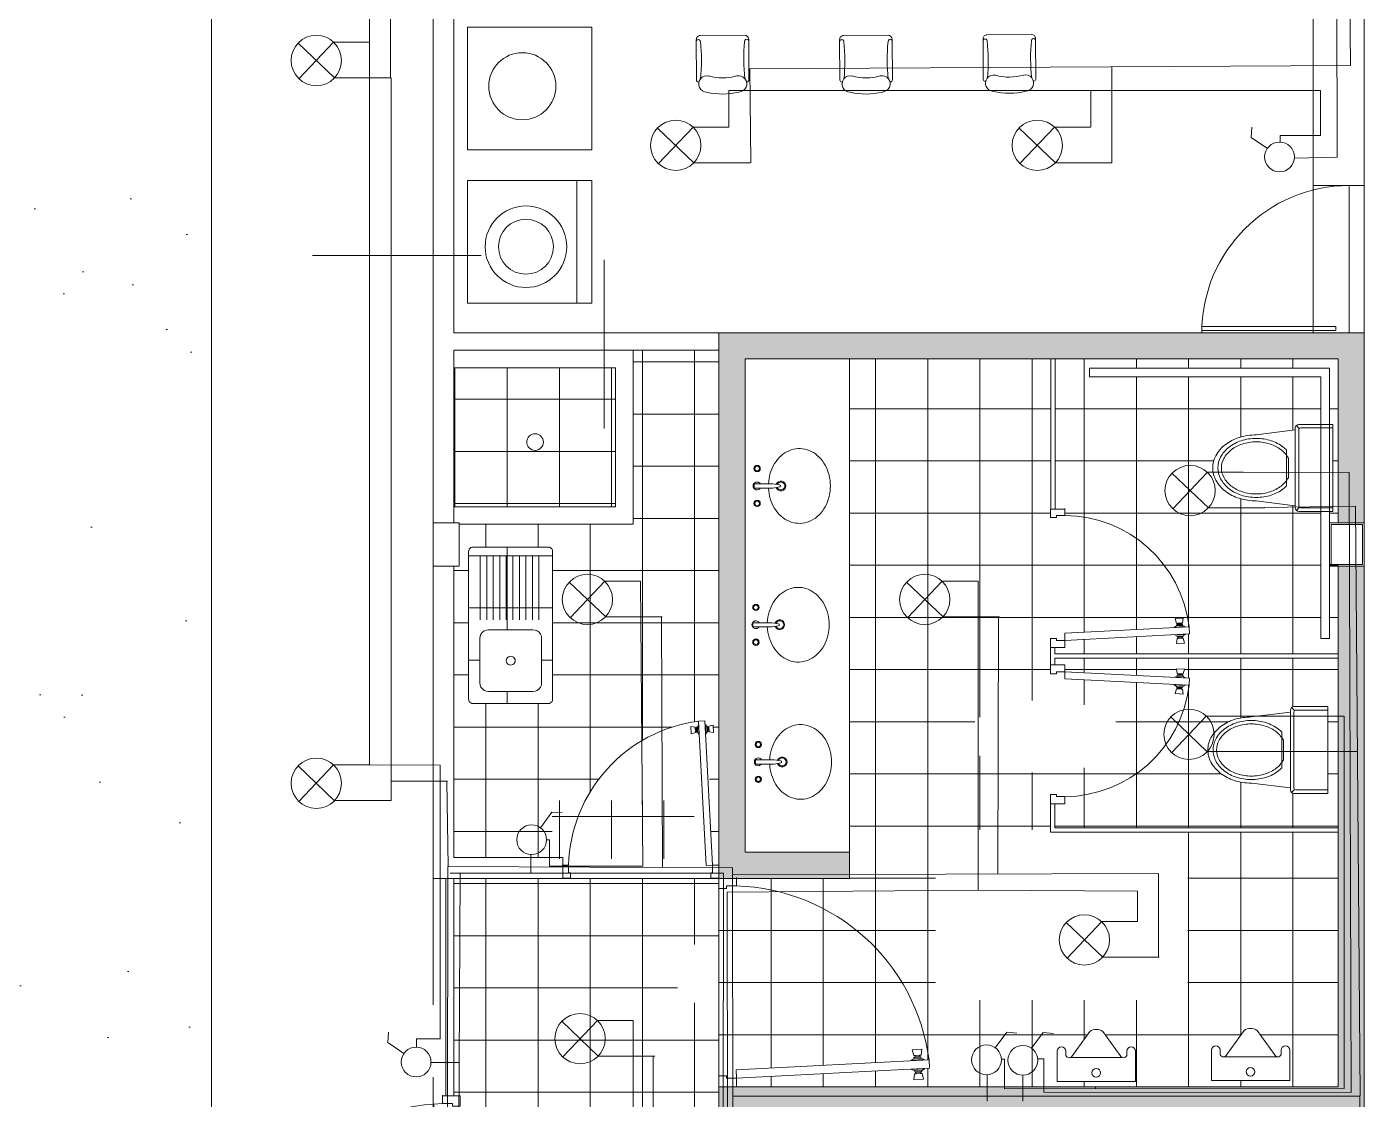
# Model space of a CAD drawing. Header units: millimetres. Extents: x 19.4 to 36.1, y 0 to 11.7.
# Drawn here: x 23.736 to 25.586, y 6.832 to 8.316 of the extents above; entities that cross this region are included whole.
import ezdxf

# ---------------------------------------------------------------- set-up
doc = ezdxf.new("R2010")
doc.units = ezdxf.units.MM
doc.header["$MEASUREMENT"] = 0
for name, pattern in [('CONTINUA', [0]), ('DIS', [3.5, 2.5, -1]), ('NASCOSTA', [0.375, 0.25, -0.125]), ('STYLE_02', [0.295276, 0.19685, -0.098425])]:
    doc.linetypes.add(name, pattern=pattern)
doc.layers.get('0').update_dxf_attribs({"lineweight": 9})
for name, color, linetype, lineweight in [('Fasa', 1, 'Continuous', 9), ('Fasa MCB to end', 30, 'Continuous', 9), ('Lampu', 7, 'Continuous', 9), ('netral2', 5, 'NASCOSTA', 9), ('Saklar_SK', 7, 'Continuous', 9), ('SEGMENTED 1 150', 253, 'Continuous', 5), ('WALL 1 150', 250, 'Continuous', 13)]:
    doc.layers.add(name, color=color, linetype=linetype, lineweight=lineweight)
doc.layers.add('FURNITURE K 1 150', color=7, linetype='Continuous', lineweight=9, true_color=0xa7aeab)
doc.layers.add('HATCH K 1 150', color=7, linetype='Continuous', lineweight=0, true_color=0xbdbdc2)
doc.layers.add('TREE M 1 150', color=7, linetype='Continuous', lineweight=9, true_color=0xa1acc9, transparency=0.7)
pattern_1 = [(0, (-103.12641, -175.15426), (2e-17, 0.072171593), []), (90, (-103.12641, -175.15426), (-0.072171593, 2e-17), [])]
pattern_2 = [(0, (-525.287496, -171.13314), (0, 0.072171593), []), (90, (-525.287496, -171.13314), (-0.072171593, 4e-18), [])]

# ---------------------------------------------------------------- blocks, each defined once
blk = doc.blocks.new('INODO')
at = {"linetype": 'Continuous'}
for p, q in [((-0.2181, 0.215), (-0.19, 0.44)), ((0.2181, 0.215), (0.19, 0.44)), ((0.0562, 0.255), (-0.0562, 0.255)), ((-0.25, 0.195), (-0.25, 0)), ((-0.2441, 0.2091), (-0.2271, 0.1921)), ((0.23, 0.215), (-0.23, 0.215)), ((-0.23, 0.185), (-0.23, 0)), ((0.22, 0.195), (-0.22, 0.195)), ((0.2441, 0.2091), (0.2271, 0.1921)), ((0.23, 0), (0.23, 0.185)), ((0.25, 0), (0.25, 0.195)), ((-0.25, 0), (0.25, 0))]:
    blk.add_line(p, q, dxfattribs=at)
at = {"ltscale": 0.025}
blk.add_line((0.1028, 0.265), (-0.1028, 0.265), dxfattribs=at)
at = {"linetype": 'Continuous'}
for points in [[(-0.19, 0.44, -0.076393), (-0.1749, 0.5385, -0.086437), (-0.1344, 0.6168, -0.105872), (-0.0699, 0.6722, -0.125404), (0, 0.69, -0.125404), (0.0699, 0.6722, -0.105872), (0.1344, 0.6168, -0.086437), (0.1749, 0.5385, -0.076393), (0.19, 0.44, -0.076393)], [(-0.1028, 0.265, -0.0362), (-0.1202, 0.2844, -0.08725), (-0.1565, 0.3535, -0.077598), (-0.17, 0.44, -0.077598), (-0.1565, 0.5265, -0.08725), (-0.1202, 0.5956, -0.105601), (-0.0627, 0.6443, -0.12364), (0, 0.66, -0.12364), (0.0627, 0.6443, -0.105601), (0.1202, 0.5956, -0.08725), (0.1565, 0.5265, -0.077598), (0.17, 0.44, -0.077598)], [(-0.0562, 0.255, -0.100268), (-0.1044, 0.2967, -0.08725), (-0.1374, 0.3596, -0.077598), (-0.15, 0.44, -0.077598), (-0.1374, 0.5204, -0.08725), (-0.1044, 0.5833, -0.105601), (-0.0532, 0.6266, -0.12364), (0, 0.64, -0.12364), (0.0532, 0.6266, -0.105601), (0.1044, 0.5833, -0.08725), (0.1374, 0.5204, -0.077598), (0.15, 0.44, -0.077598)], [(0.15, 0.44, -0.077598), (0.1374, 0.3596, -0.08725), (0.1044, 0.2967, -0.100268), (0.0562, 0.255, -0.12364)], [(0.17, 0.44, -0.077598), (0.1565, 0.3535, -0.08725), (0.1202, 0.2844, -0.0362), (0.1028, 0.265, -0.12364)]]:
    blk.add_lwpolyline(points, format="xyb", dxfattribs=at)
for centre, radius, start, end in [((-0.23, 0.195), 0.02, 90, 180), ((-0.22, 0.185), 0.01, 90, 180), ((0.22, 0.185), 0.01, 360, 90), ((0.23, 0.195), 0.02, 360, 90)]:
    blk.add_arc(centre, radius, start, end, dxfattribs=at)
blk = doc.blocks.new('Ova-3g-p')
at = {"lineweight": 15}
for p, q in [((0.1644, 0.012), (0.058, 0.012)), ((0.1644, 0.012), (0.2036, 0.0057)), ((0.1644, -0.012), (0.0579, -0.012)), ((0.1644, -0.012), (0.2036, -0.0057))]:
    blk.add_line(p, q, dxfattribs=at)
at = {"lineweight": 15, "flags": 128}
blk.add_lwpolyline([(0.1387, -0.012), (0.14, -0.0277), (0.1421, -0.0433), (0.1452, -0.0586), (0.1492, -0.0737), (0.1542, -0.0883), (0.16, -0.1024), (0.1666, -0.116), (0.1741, -0.129), (0.1823, -0.1413), (0.1913, -0.1528), (0.2009, -0.1635), (0.2111, -0.1733), (0.2219, -0.1822), (0.2333, -0.1901), (0.245, -0.1969), (0.2572, -0.2027), (0.2697, -0.2074), (0.2824, -0.211), (0.2953, -0.2135), (0.3084, -0.2148), (0.3214, -0.2149), (0.3345, -0.2139), (0.3474, -0.2117), (0.3602, -0.2084), (0.3728, -0.204), (0.385, -0.1984), (0.3969, -0.1918), (0.4083, -0.1842), (0.4193, -0.1755), (0.4297, -0.1659), (0.4394, -0.1555), (0.4486, -0.1441), (0.457, -0.132), (0.4646, -0.1192), (0.4714, -0.1058), (0.4775, -0.0917), (0.4826, -0.0772), (0.4868, -0.0623), (0.4902, -0.047), (0.4926, -0.0315), (0.494, -0.0158), (0.4945, 0), (0.494, 0.0158), (0.4926, 0.0315), (0.4902, 0.047), (0.4868, 0.0623), (0.4826, 0.0772), (0.4775, 0.0917), (0.4714, 0.1058), (0.4646, 0.1192), (0.457, 0.132), (0.4486, 0.1441), (0.4394, 0.1555), (0.4297, 0.1659), (0.4193, 0.1755), (0.4083, 0.1842), (0.3969, 0.1918), (0.385, 0.1984), (0.3728, 0.204), (0.3602, 0.2084), (0.3474, 0.2117), (0.3345, 0.2139), (0.3214, 0.2149), (0.3084, 0.2148), (0.2953, 0.2135), (0.2824, 0.211), (0.2697, 0.2074), (0.2572, 0.2027), (0.245, 0.1969), (0.2333, 0.1901), (0.2219, 0.1822), (0.2111, 0.1733), (0.2009, 0.1635), (0.1913, 0.1528), (0.1823, 0.1413), (0.1741, 0.129), (0.1666, 0.116), (0.16, 0.1024), (0.1542, 0.0883), (0.1492, 0.0737), (0.1452, 0.0586), (0.1421, 0.0433), (0.14, 0.0277), (0.1387, 0.012)], dxfattribs=at)
at = {"lineweight": 15}
for centre, radius in [((0.0733, 0.1), 0.0184), ((0.0733, 0.1), 0.0134), ((0.0733, -0.1), 0.0184), ((0.0733, -0.1), 0.0134)]:
    blk.add_circle(centre, radius, dxfattribs=at)
for centre, radius, start, end in [((0.0728, 0.0003), 0.0225, 31.34111, 326.71754), ((0.0919, -0.0001), 0.0361, 160.38412, 199.2564), ((0.2101, 0), 0.0281, 200.65833, 159.34167), ((0.2101, 0), 0.0231, 200.65833, 159.34167), ((0.2016, 0.0006), 0.00548, 353.25713, 67.71885), ((0.2016, -0.0006), 0.00548, 292.28115, 6.74287)]:
    blk.add_arc(centre, radius, start, end, dxfattribs=at)
blk = doc.blocks.new('U1-l-p')
at = {"lineweight": 15}
for p, q in [((0.025, 0.225), (0.2, 0.225)), ((0.025, -0.225), (0.025, 0.225)), ((0.2, 0.175), (0.175, 0.175)), ((0.1625, 0.15), (0.1625, -0.15)), ((0.175, 0.1375), (0.3125, 0.0375)), ((0.3125, -0.0375), (0.175, -0.1375)), ((0.2, -0.225), (0.025, -0.225)), ((0.175, -0.175), (0.2, -0.175))]:
    blk.add_line(p, q, dxfattribs=at)
blk.add_circle((0.075, 0), 0.025, dxfattribs=at)
for centre, radius, start, end in [((0.18125, 0.15625), 0.01976, 108.434949, 251.565051), ((0.2, 0.2), 0.025, 270, 90), ((0.2625, 0), 0.0625, 323.130102, 36.869898), ((0.18125, -0.15625), 0.01976, 108.434949, 251.565051), ((0.2, -0.2), 0.025, 270, 90)]:
    blk.add_arc(centre, radius, start, end, dxfattribs=at)
blk = doc.blocks.new('PUERTA1')
at = {"lineweight": 15}
for p, q in [((-1.1414, 0), (-1.2, 0)), ((-0.0635, 0), (0, 0)), ((-0.0635, -0.0425), (-0.0635, 0)), ((-1.1556, -0.1), (-1.1556, -0.0425)), ((-1.1414, -0.0425), (-1.1556, -0.0425)), ((-1.1414, -0.0425), (-1.1414, 0)), ((-0.0635, -0.0425), (-0.0494, -0.0425)), ((-0.0494, -0.1), (-0.0494, -0.0425)), ((-1.1556, -0.1), (-1.205, -0.1)), ((-0.1561, -1.2076), (-0.0989, -0.0991)), ((-0.0494, -0.1), (-0.1076, -1.2102)), ((-0.0494, -0.1), (-0.0989, -0.0991)), ((-0.0494, -0.1), (0, -0.1)), ((-0.2166, -1.167), (-0.2137, -1.1109)), ((-0.1804, -1.1194), (-0.2137, -1.1109)), ((-0.1822, -1.153), (-0.1827, -1.162)), ((-0.1809, -1.1284), (-0.1822, -1.153)), ((-0.1766, -1.1533), (-0.1822, -1.153)), ((-0.1809, -1.1284), (-0.1804, -1.1194)), ((-0.1753, -1.1287), (-0.1809, -1.1284)), ((-0.1766, -1.1533), (-0.1768, -1.1567)), ((-0.1753, -1.1287), (-0.1766, -1.1533)), ((-0.1753, -1.1287), (-0.1751, -1.1253)), ((-0.1695, -1.1256), (-0.1751, -1.1253)), ((-0.1695, -1.1256), (-0.1711, -1.157)), ((-0.1695, -1.1256), (-0.1693, -1.1211)), ((-0.1637, -1.1214), (-0.1693, -1.1211)), ((-0.1637, -1.1214), (-0.1658, -1.1618)), ((-0.1538, -1.105), (-0.1637, -1.1214)), ((-0.1538, -1.105), (-0.1577, -1.1791)), ((-0.1516, -1.1052), (-0.1538, -1.105)), ((-0.1535, -1.1422), (-0.1535, -1.1422)), ((-0.1535, -1.1422), (-0.1535, -1.1422)), ((-0.1, -1.1079), (-0.1039, -1.1819)), ((-0.1022, -1.1077), (-0.1, -1.1079)), ((-0.1, -1.1079), (-0.0919, -1.1252)), ((-0.0919, -1.1252), (-0.094, -1.1655)), ((-0.0919, -1.1252), (-0.0863, -1.1254)), ((-0.0865, -1.1299), (-0.0882, -1.1613)), ((-0.0865, -1.1299), (-0.0863, -1.1254)), ((-0.0865, -1.1299), (-0.0809, -1.1302)), ((-0.0811, -1.1336), (-0.0824, -1.1583)), ((-0.0811, -1.1336), (-0.0809, -1.1302)), ((-0.0811, -1.1336), (-0.0755, -1.1339)), ((-0.0755, -1.1339), (-0.0768, -1.1586)), ((-0.0755, -1.1339), (-0.075, -1.1249)), ((-0.075, -1.1249), (-0.041, -1.1199)), ((-0.044, -1.176), (-0.041, -1.1199)), ((-0.1827, -1.162), (-0.2166, -1.167)), ((-0.1711, -1.157), (-0.1768, -1.1567)), ((-0.1711, -1.157), (-0.1714, -1.1615)), ((-0.1658, -1.1618), (-0.1714, -1.1615)), ((-0.1577, -1.1791), (-0.1658, -1.1618)), ((-0.1554, -1.1792), (-0.1577, -1.1791)), ((-0.1076, -1.2102), (-0.1561, -1.2076)), ((-0.1061, -1.1818), (-0.1039, -1.1819)), ((-0.1039, -1.1819), (-0.094, -1.1655)), ((-0.094, -1.1655), (-0.0884, -1.1658)), ((-0.0882, -1.1613), (-0.0884, -1.1658)), ((-0.0882, -1.1613), (-0.0826, -1.1616)), ((-0.0824, -1.1583), (-0.0826, -1.1616)), ((-0.0824, -1.1583), (-0.0768, -1.1586)), ((-0.0768, -1.1586), (-0.0772, -1.1675)), ((-0.0772, -1.1675), (-0.044, -1.176))]:
    blk.add_line(p, q, dxfattribs=at)
at = {"color": 8, "lineweight": 15}
blk.add_arc((-0.0065, -0.0679), 1.1495, 181.60091, 262.52577, dxfattribs=at)
blk = doc.blocks.new('LAV-6')
for p, q in [((0.063, 0.5648), (0.0622, 0.5583)), ((0.0622, 0.1265), (0.0622, 0.5583)), ((0.0622, 0.5583), (0.0622, 0.5583)), ((0.0656, 0.571), (0.063, 0.5648)), ((0.0696, 0.5762), (0.0656, 0.571)), ((0.0749, 0.5803), (0.0696, 0.5762)), ((0.081, 0.5828), (0.0749, 0.5803)), ((0.0876, 0.5837), (0.081, 0.5828)), ((0.0876, 0.5837), (0.9368, 0.5837)), ((0.9433, 0.5828), (0.9368, 0.5837)), ((0.9495, 0.5803), (0.9433, 0.5828)), ((0.9547, 0.5762), (0.9495, 0.5803)), ((0.9588, 0.571), (0.9547, 0.5762)), ((0.9613, 0.5648), (0.9588, 0.571)), ((0.9622, 0.5583), (0.9613, 0.5648)), ((0.9622, 0.5583), (0.9622, 0.1265)), ((0.1329, 0.4819), (0.1312, 0.4688)), ((0.1312, 0.2148), (0.1312, 0.4688)), ((0.1312, 0.4688), (0.1312, 0.4688)), ((0.138, 0.4942), (0.1329, 0.4819)), ((0.1461, 0.5047), (0.138, 0.4942)), ((0.1566, 0.5128), (0.1461, 0.5047)), ((0.1688, 0.5178), (0.1566, 0.5128)), ((0.182, 0.5196), (0.1688, 0.5178)), ((0.182, 0.5196), (0.436, 0.5196)), ((0.4491, 0.5178), (0.436, 0.5196)), ((0.4614, 0.5128), (0.4491, 0.5178)), ((0.4719, 0.5047), (0.4614, 0.5128)), ((0.48, 0.4942), (0.4719, 0.5047)), ((0.4851, 0.4819), (0.48, 0.4942)), ((0.4868, 0.4688), (0.4851, 0.4819)), ((0.4868, 0.4688), (0.4868, 0.2148)), ((0.5429, 0.5173), (0.9104, 0.5173)), ((0.5429, 0.4798), (0.9104, 0.4798)), ((0.5429, 0.4423), (0.9104, 0.4423)), ((0.5429, 0.4048), (0.9104, 0.4048)), ((0.2845, 0.3484), (0.2836, 0.3418)), ((0.2836, 0.3418), (0.2845, 0.3352)), ((0.287, 0.3545), (0.2845, 0.3484)), ((0.2845, 0.3352), (0.287, 0.3291)), ((0.291, 0.3597), (0.287, 0.3545)), ((0.287, 0.3291), (0.291, 0.3238)), ((0.2963, 0.3638), (0.291, 0.3597)), ((0.291, 0.3238), (0.2963, 0.3198)), ((0.3024, 0.3663), (0.2963, 0.3638)), ((0.2963, 0.3198), (0.3024, 0.3172)), ((0.309, 0.3672), (0.3024, 0.3663)), ((0.3024, 0.3172), (0.309, 0.3164)), ((0.3156, 0.3663), (0.309, 0.3672)), ((0.309, 0.3164), (0.3156, 0.3172)), ((0.3217, 0.3638), (0.3156, 0.3663)), ((0.3156, 0.3172), (0.3217, 0.3198)), ((0.3269, 0.3597), (0.3217, 0.3638)), ((0.3217, 0.3198), (0.3269, 0.3238)), ((0.331, 0.3545), (0.3269, 0.3597)), ((0.3269, 0.3238), (0.331, 0.3291)), ((0.3335, 0.3484), (0.331, 0.3545)), ((0.331, 0.3291), (0.3335, 0.3352)), ((0.3344, 0.3418), (0.3335, 0.3484)), ((0.3335, 0.3352), (0.3344, 0.3418)), ((0.3344, 0.3418), (0.3344, 0.3418)), ((0.5429, 0.3673), (0.9104, 0.3673)), ((0.5429, 0.3298), (0.9104, 0.3298)), ((0.5429, 0.2923), (0.9104, 0.2923)), ((0.5429, 0.2548), (0.9104, 0.2548)), ((0.1312, 0.2148), (0.1329, 0.2016)), ((0.1329, 0.2016), (0.138, 0.1894)), ((0.138, 0.1894), (0.1461, 0.1788)), ((0.1461, 0.1788), (0.1566, 0.1708)), ((0.1566, 0.1708), (0.1688, 0.1657)), ((0.1688, 0.1657), (0.182, 0.164)), ((0.436, 0.164), (0.182, 0.164)), ((0.436, 0.164), (0.4491, 0.1657)), ((0.4491, 0.1657), (0.4614, 0.1708)), ((0.4614, 0.1708), (0.4719, 0.1788)), ((0.4719, 0.1788), (0.48, 0.1894)), ((0.48, 0.1894), (0.4851, 0.2016)), ((0.4851, 0.2016), (0.4868, 0.2148)), ((0.4868, 0.2148), (0.4868, 0.2148)), ((0.5429, 0.2173), (0.9104, 0.2173)), ((0.5429, 0.1798), (0.9104, 0.1798)), ((0.0622, 0.1265), (0.063, 0.1199)), ((0.063, 0.1199), (0.0656, 0.1138)), ((0.0656, 0.1138), (0.0696, 0.1085)), ((0.0696, 0.1085), (0.0749, 0.1045)), ((0.0749, 0.1045), (0.081, 0.1019)), ((0.081, 0.1019), (0.0876, 0.1011)), ((0.9368, 0.1011), (0.0876, 0.1011)), ((0.9368, 0.1011), (0.9433, 0.1019)), ((0.9433, 0.1019), (0.9495, 0.1045)), ((0.9495, 0.1045), (0.9547, 0.1085)), ((0.9547, 0.1085), (0.9588, 0.1138)), ((0.9588, 0.1138), (0.9613, 0.1199)), ((0.9613, 0.1199), (0.9622, 0.1265)), ((0.9622, 0.1265), (0.9622, 0.1265))]:
    blk.add_line(p, q)
blk = doc.blocks.new('puerta_80')
at = {"lineweight": 15}
for p, q in [((0.6759, 0.7733), (0.6692, 0.7589)), ((0.6778, 0.7734), (0.6759, 0.7733)), ((0.6791, 0.7119), (0.6759, 0.7733)), ((0.7174, 0.7991), (0.6772, 0.7969)), ((0.6772, 0.7969), (0.7139, 0.0821)), ((0.7549, 0.0829), (0.7174, 0.7991)), ((0.7186, 0.7755), (0.7205, 0.7756)), ((0.7205, 0.7756), (0.7287, 0.762)), ((0.7237, 0.7143), (0.7205, 0.7756)), ((0.7426, 0.7637), (0.7701, 0.7707)), ((0.7701, 0.7707), (0.7726, 0.7243)), ((0.627, 0.7632), (0.6295, 0.7168)), ((0.6552, 0.7591), (0.627, 0.7632)), ((0.6571, 0.7238), (0.6295, 0.7168)), ((0.6556, 0.7517), (0.6552, 0.7591)), ((0.6602, 0.7519), (0.6556, 0.7517)), ((0.6567, 0.7313), (0.6556, 0.7517)), ((0.6613, 0.7315), (0.6567, 0.7313)), ((0.6567, 0.7313), (0.6571, 0.7238)), ((0.6647, 0.755), (0.6601, 0.7547)), ((0.6602, 0.7519), (0.6601, 0.7547)), ((0.6613, 0.7315), (0.6602, 0.7519)), ((0.6613, 0.7315), (0.6615, 0.7287)), ((0.6661, 0.729), (0.6615, 0.7287)), ((0.6692, 0.7589), (0.6645, 0.7587)), ((0.6647, 0.755), (0.6645, 0.7587)), ((0.6661, 0.729), (0.6647, 0.755)), ((0.6661, 0.729), (0.6663, 0.7252)), ((0.6709, 0.7255), (0.6663, 0.7252)), ((0.6709, 0.7255), (0.6692, 0.7589)), ((0.6791, 0.7119), (0.6709, 0.7255)), ((0.681, 0.712), (0.6791, 0.7119)), ((0.6794, 0.7427), (0.6794, 0.7427)), ((0.6794, 0.7427), (0.6794, 0.7427)), ((0.7219, 0.7142), (0.7237, 0.7143)), ((0.7237, 0.7143), (0.7304, 0.7286)), ((0.7287, 0.762), (0.7333, 0.7623)), ((0.7304, 0.7286), (0.7287, 0.762)), ((0.7304, 0.7286), (0.7351, 0.7288)), ((0.7335, 0.7586), (0.7333, 0.7623)), ((0.7335, 0.7586), (0.7381, 0.7588)), ((0.7349, 0.7326), (0.7335, 0.7586)), ((0.7349, 0.7326), (0.7395, 0.7328)), ((0.7349, 0.7326), (0.7351, 0.7288)), ((0.7383, 0.756), (0.7381, 0.7588)), ((0.7383, 0.756), (0.7429, 0.7563)), ((0.7394, 0.7356), (0.7383, 0.756)), ((0.7394, 0.7356), (0.744, 0.7358)), ((0.7394, 0.7356), (0.7395, 0.7328)), ((0.7429, 0.7563), (0.7426, 0.7637)), ((0.744, 0.7358), (0.7429, 0.7563)), ((0.744, 0.7358), (0.7444, 0.7284)), ((0.7444, 0.7284), (0.7726, 0.7243)), ((0.0368, 0.0829), (-0.0041, 0.0829)), ((0.0368, 0.0829), (0.0368, 0.0352)), ((0.7549, 0.0829), (0.7139, 0.0821)), ((0.7549, 0.0829), (0.7959, 0.0829)), ((0.7549, 0.0829), (0.7549, 0.0352)), ((0.0485, 0), (0, 0)), ((0.0485, 0.0352), (0.0368, 0.0352)), ((0.0485, 0.0352), (0.0485, 0)), ((0.7432, 0.0352), (0.7549, 0.0352)), ((0.7432, 0.0352), (0.7432, 0)), ((0.7432, 0), (0.7959, 0))]:
    blk.add_line(p, q, dxfattribs=at)
at = {"color": 8, "lineweight": 15}
blk.add_arc((0.7617, 0.0769), 0.725, 96.69378, 179.52885, dxfattribs=at)
blk = doc.blocks.new('saklar tunggal')
at = {"color": 30}
for p, q in [((6.9703, 1.4504), (6.9843, 1.4734)), ((6.9843, 1.4734), (6.9985, 1.4734))]:
    blk.add_line(p, q, dxfattribs=at)
blk.add_circle((6.9596, 1.4329), 0.0206, dxfattribs=at)
blk = doc.blocks.new('lampu')
at = {"color": 250}
for p, q in [((7.1357, 3.4391), (7.1861, 3.391)), ((7.1848, 3.4404), (7.137, 3.3898)), ((7.1609, 3.4151), (7.1609, 3.4151))]:
    blk.add_line(p, q, dxfattribs=at)
at = {"color": 230}
blk.add_circle((7.1609, 3.4151), 0.0348, dxfattribs=at)
blk = doc.blocks.new('*U33')
at = {"layer": 'Fasa', "linetype": 'CONTINUA', "ltscale": 100}
blk.add_line((-0.0106, 0.0253), (0.0393, 0.0253), dxfattribs=at)
at = {"layer": 'netral2', "linetype": 'STYLE_02'}
blk.add_line((-0.0092, -0.024), (0.0691, -0.024), dxfattribs=at)
at = {"layer": 'Lampu', "color": 250}
blk.add_blockref('lampu', (-7.1952, -3.4151), dxfattribs=at)
blk = doc.blocks.new('*U34')
at = {"layer": 'netral2', "color": 0, "linetype": 'ByBlock', "lineweight": -2, "transparency": 16777216}
for p in [(0, 0), (0.5, 0)]:
    blk.add_blockref('*U33', p, dxfattribs=at)
blk = doc.blocks.new('*U35')
at = {"layer": 'Fasa', "linetype": 'CONTINUA', "ltscale": 100}
blk.add_line((-0.0106, 0.0253), (0.0393, 0.0253), dxfattribs=at)
at = {"layer": 'netral2', "linetype": 'STYLE_02'}
blk.add_line((-0.0092, -0.024), (0.0691, -0.024), dxfattribs=at)
at = {"layer": 'Lampu', "color": 250}
blk.add_blockref('lampu', (-7.1952, -3.4151), dxfattribs=at)
blk = doc.blocks.new('*U36')
at = {"layer": 'netral2', "color": 0, "linetype": 'ByBlock', "lineweight": -2, "transparency": 16777216}
for p in [(0, 1), (0, 0.5), (0, 0)]:
    blk.add_blockref('*U35', p, dxfattribs=at)
blk = doc.blocks.new('*U76')
at = {"layer": 'Fasa', "linetype": 'CONTINUA', "ltscale": 100}
blk.add_line((-0.0106, 0.0253), (0.0393, 0.0253), dxfattribs=at)
at = {"layer": 'netral2', "linetype": 'STYLE_02'}
blk.add_line((-0.0092, -0.024), (0.0691, -0.024), dxfattribs=at)
at = {"layer": 'Lampu', "color": 250}
blk.add_blockref('lampu', (-7.1952, -3.4151), dxfattribs=at)
blk = doc.blocks.new('*U77')
at = {"layer": 'Fasa', "color": 0, "linetype": 'ByBlock', "lineweight": -2, "transparency": 16777216}
for p in [(0, 1), (0, 0)]:
    blk.add_blockref('*U76', p, dxfattribs=at)

msp = doc.modelspace()

# ---------------------------------------------------------------- hatches: boundary and pattern name
at = {"layer": 'HATCH K 1 150', "ltscale": 0.5}
h = msp.add_hatch(dxfattribs=at)
h.set_pattern_fill('DOTS', color=256, scale=0.096229, style=0)
h.set_pattern_definition([(0, (-103.126409, -175.154263), (0.00300714972, 0.00601429945), [0, -0.00601429945])])
h.paths.add_polyline_path([(25.5863, 7.5698), (25.5502, 7.5698), (25.5502, 6.8493), (25.2022, 6.8493), (25.1661, 6.8493), (24.6938, 6.8494), (24.6938, 6.8132), (25.5502, 6.8132), (25.5502, 6.5485), (25.5863, 6.5485), (25.5863, 6.8132)])
h.paths.add_polyline_path([(25.5863, 7.8925), (25.5158, 7.8925), (24.6938, 7.8925), (24.6938, 7.8565), (24.6938, 7.1379), (24.8742, 7.1379), (24.8742, 7.174), (24.7299, 7.174), (24.7299, 7.8565), (25.2248, 7.8565), (25.5502, 7.8565), (25.5502, 7.6299), (25.5863, 7.6299)])
h.paths.add_polyline_path([(24.7309, 6.4884), (24.8752, 6.4884), (24.8752, 6.5245), (24.6948, 6.5245), (24.6948, 5.7426), (25.1764, 5.7426), (25.1764, 5.7787), (24.7309, 5.7787)])
h = msp.add_hatch(dxfattribs=at)
h.set_pattern_fill('_USER,_O', color=256, scale=0.072172, double=1, pattern_type=0)
h.set_pattern_definition(pattern_2)
h.paths.add_polyline_path([(24.3344, 7.6279), (24.3344, 7.5698), (24.3272, 7.5698), (24.3272, 7.1668), (24.4682, 7.1668, -0.250193), (24.4631, 7.1764), (24.4631, 7.2341, -0.414214), (24.4747, 7.2457), (24.5089, 7.2457, -0.244947), (24.6657, 7.3555), (24.6744, 7.3559), (24.6746, 7.3516), (24.6769, 7.3479), (24.6789, 7.348), (24.6859, 7.3498), (24.6864, 7.3397), (24.6782, 7.3409), (24.6782, 7.3407), (24.6849, 7.156), (24.6938, 7.156), (24.6938, 7.8565), (24.6938, 7.8565), (24.6938, 7.8685), (24.575, 7.8685), (24.575, 7.6279)])
h.paths.add_polyline_path([(24.4637, 7.3829), (24.4595, 7.3798), (24.3507, 7.3798), (24.3476, 7.3839), (24.3476, 7.5931), (24.3517, 7.5963), (24.4605, 7.5963), (24.4637, 7.5922)], flags=16)
h.paths.add_polyline_path([(24.4485, 7.4064), (24.4463, 7.4009), (24.4411, 7.397), (24.4363, 7.3964), (24.373, 7.3964), (24.3676, 7.3986), (24.3636, 7.4038), (24.363, 7.4086), (24.363, 7.4718), (24.3652, 7.4773), (24.3704, 7.4813), (24.3752, 7.4819), (24.4385, 7.4819), (24.444, 7.4796), (24.4479, 7.4745), (24.4485, 7.4697)], flags=0)
h.paths.add_polyline_path([(24.4625, 7.594), (24.46, 7.5959), (24.4591, 7.5961), (24.4622, 7.5948)], flags=16)
h.paths.add_polyline_path([(24.6479, 7.2457), (24.5613, 7.2457), (24.5613, 7.2053), (24.6594, 7.2053), (24.6594, 7.2341, 0.414214)], flags=17)
h.paths.add_polyline_path([(24.6732, 7.2402), (24.6732, 7.829), (24.5986, 7.829), (24.5986, 7.2402)], flags=25)
h.paths.add_polyline_path([(24.5313, 7.1108), (24.6401, 7.1108), (24.6401, 7.165), (24.5313, 7.165)], flags=9)
h = msp.add_hatch(dxfattribs=at)
h.set_pattern_fill('_USER,_O', color=256, scale=0.072172, double=1, pattern_type=0)
h.set_pattern_definition(pattern_1)
h.paths.add_polyline_path([(24.3272, 7.8444), (24.3272, 7.652), (24.5509, 7.652), (24.5509, 7.8444)])
h.paths.add_polyline_path([(24.4509, 7.7416, -1), (24.4278, 7.7416, -1)], flags=16)
h = msp.add_hatch(dxfattribs=at)
h.set_pattern_fill('_USER,_O', color=256, scale=0.072172, double=1, pattern_type=0)
h.set_pattern_definition(pattern_1)
h.paths.add_polyline_path([(24.6479, 7.2457, -0.414214), (24.6594, 7.2341), (24.6594, 7.1764, -0.414214), (24.6479, 7.1649), (24.4747, 7.1649, -0.414214), (24.4631, 7.1764), (24.4631, 7.2341, -0.414214), (24.4747, 7.2457)])
h.paths.add_polyline_path([(24.4637, 7.3859), (24.4637, 7.5902), (24.4635, 7.5917), (24.4628, 7.5932), (24.4619, 7.5945), (24.4606, 7.5955), (24.4591, 7.5961), (24.4576, 7.5963), (24.3537, 7.5963), (24.3521, 7.5961), (24.3506, 7.5955), (24.3494, 7.5945), (24.3484, 7.5932), (24.3478, 7.5917), (24.3476, 7.5902), (24.3476, 7.3859), (24.3478, 7.3843), (24.3484, 7.3828), (24.3494, 7.3815), (24.3506, 7.3806), (24.3521, 7.38), (24.3537, 7.3798), (24.4576, 7.3798), (24.4591, 7.38), (24.4606, 7.3806), (24.4619, 7.3815), (24.4628, 7.3828), (24.4635, 7.3843)])
h.paths.add_polyline_path([(24.4485, 7.4697), (24.4485, 7.4086), (24.4481, 7.4054), (24.4469, 7.4025), (24.445, 7.3999), (24.4424, 7.398), (24.4395, 7.3968), (24.4363, 7.3964), (24.3752, 7.3964), (24.372, 7.3968), (24.3691, 7.398), (24.3666, 7.3999), (24.3646, 7.4025), (24.3634, 7.4054), (24.363, 7.4086), (24.363, 7.4697), (24.3634, 7.4728), (24.3646, 7.4758), (24.3666, 7.4783), (24.3691, 7.4803), (24.372, 7.4815), (24.3752, 7.4819), (24.4363, 7.4819), (24.4395, 7.4815), (24.4424, 7.4803), (24.445, 7.4783), (24.4469, 7.4758), (24.4481, 7.4728)], flags=16)
h.paths.add_polyline_path([(24.4117, 7.4407), (24.4119, 7.4391), (24.4117, 7.4375), (24.411, 7.4361), (24.4101, 7.4348), (24.4088, 7.4338), (24.4073, 7.4332), (24.4058, 7.433), (24.4042, 7.4332), (24.4027, 7.4338), (24.4014, 7.4348), (24.4005, 7.4361), (24.3999, 7.4375), (24.3996, 7.4391), (24.3999, 7.4407), (24.4005, 7.4422), (24.4014, 7.4435), (24.4027, 7.4444), (24.4042, 7.445), (24.4058, 7.4452), (24.4073, 7.445), (24.4088, 7.4444), (24.4101, 7.4435), (24.411, 7.4422)], flags=0)
h.paths.add_polyline_path([(24.5313, 7.165), (24.6401, 7.165), (24.6401, 7.1108), (24.5313, 7.1108)], flags=9)
h.paths.add_polyline_path([(24.6732, 7.2402), (24.6732, 7.829), (24.5986, 7.829), (24.5986, 7.2402)], flags=9)
at = {"layer": 'HATCH K 1 150'}
h = msp.add_hatch(dxfattribs=at)
h.set_pattern_fill('_USER,_O', color=256, scale=0.072172, double=1, pattern_type=0)
h.set_pattern_definition(pattern_2)
h.paths.add_polyline_path([(24.6366, 6.7173, -0.414214), (24.6481, 6.7288), (24.6938, 6.7288), (24.6938, 6.8132), (24.6938, 6.8494), (24.6938, 6.8647), (24.6938, 6.9655), (24.6481, 6.9655, -0.414214), (24.6366, 6.977), (24.6366, 7.0347, -0.414214), (24.6481, 7.0463), (24.6938, 7.0463), (24.6938, 7.1378), (24.4777, 7.1378), (24.3269, 7.1379), (24.3269, 6.8369), (24.3356, 6.8369), (24.3356, 6.8228), (24.3254, 6.8228), (24.3254, 6.8262), (24.3116, 6.8262, 0.011999), (24.2983, 6.8255), (24.2983, 6.5727), (24.3118, 6.572), (24.3116, 6.5601), (24.3254, 6.5601), (24.3254, 6.5635), (24.3356, 6.5635), (24.3356, 6.5482), (24.3344, 6.4884), (24.3344, 5.8028), (24.3344, 5.7426), (24.6938, 5.7426), (24.6938, 6.5245), (24.6938, 6.648), (24.6481, 6.648, -0.414214), (24.6366, 6.6595)])
h.paths.add_polyline_path([(24.5313, 7.1108), (24.6401, 7.1108), (24.6401, 7.165), (24.5313, 7.165)], flags=9)
h.paths.add_polyline_path([(24.5466, 6.2155), (24.5466, 6.5803), (24.4719, 6.5803), (24.4719, 6.2155)], flags=24)
at = {"layer": 'TREE M 1 150', "ltscale": 0.8}
h = msp.add_hatch(dxfattribs=at)
h.set_pattern_fill('AR-SAND', color=256, scale=0.007217, style=0, double=1)
h.set_pattern_definition([(37.5, (-525.2875, -171.13314), (-0.01154768, 0.35321733), [0, -0.27864009, 0, -0.31163694, 0, -0.29788825]), (7.5, (-525.2875, -171.13314), (0.3244281, 0.5173441), [0, -0.150319, 0, -0.25114271, 0, -0.09624082]), (327.5, (-525.51297, -171.13314), (0.5708718, 0.00103724), [0, -0.09165792, 0, -0.32996852, 0, -0.43079224]), (317.5, (-525.51297, -171.13314), (0.55107086, 0.16089164), [0, -0.04582896, 0, -0.2163127, 0, -0.2474764])])
h.paths.add_polyline_path([(21.7523, 9.9579), (21.749, 6.5245), (23.9917, 6.5245), (23.9917, 9.9579)])

# ---------------------------------------------------------------- linework, layer by layer
at = {"ltscale": 0.025}
msp.add_circle((24.4394, 7.7416), 0.0115, dxfattribs=at)
at = {"ltscale": 0.2}
msp.add_arc((25.5655, 7.8925), 0.204, 90, 180, dxfattribs=at)
at = {"ltscale": 0.025}
msp.add_arc((24.9835, 6.8238), 0.2324, 5.8223, 6.2995, dxfattribs=at)
at = {"layer": 'Fasa', "linetype": 'CONTINUA', "ltscale": 100}
for p, q in [((24.2104, 9.2948), (24.2104, 8.2948)), ((24.2104, 8.2948), (24.2104, 7.2948)), ((24.7073, 8.228), (25.2081, 8.2281)), ((24.7075, 8.1774), (24.7073, 8.228)), ((25.2081, 8.2281), (25.2081, 8.1774)), ((25.2081, 8.2281), (25.5259, 8.2281)), ((25.5259, 8.2281), (25.5259, 8.1657)), ((25.5259, 8.1657), (25.4698, 8.1657)), ((25.4698, 8.1657), (25.4698, 8.1565)), ((25.3692, 7.6998), (25.419, 7.6998)), ((25.419, 7.6998), (25.5655, 7.6996)), ((25.5655, 7.6996), (25.568, 6.8416)), ((24.5356, 7.5491), (24.5854, 7.5491)), ((24.5854, 7.5491), (24.5883, 7.1549)), ((25.0022, 7.5491), (25.0521, 7.5491)), ((25.0521, 7.1216), (25.0521, 7.5491)), ((25.3676, 7.3625), (25.4175, 7.3625)), ((25.4155, 7.3625), (25.5585, 7.3621)), ((25.5585, 7.3621), (25.5586, 6.8471)), ((24.2104, 7.2948), (24.308, 7.2946)), ((24.308, 7.2946), (24.308, 6.9161)), ((24.4595, 7.1913), (24.4552, 7.1913)), ((24.4595, 7.1548), (24.4595, 7.1913)), ((24.5883, 7.1549), (24.4595, 7.1548)), ((25.0521, 7.1216), (24.7051, 7.1186)), ((24.7051, 7.1186), (24.7057, 6.463)), ((25.2729, 7.1204), (25.0521, 7.1216)), ((25.2729, 7.0781), (25.2729, 7.1204)), ((25.223, 7.0781), (25.2729, 7.0781)), ((24.5752, 6.9414), (24.5752, 6.4414)), ((24.308, 6.9161), (24.2752, 6.9161)), ((24.2752, 6.9161), (24.2752, 6.9044)), ((25.0888, 6.8876), (25.0843, 6.8876)), ((25.0888, 6.8465), (25.0888, 6.8876)), ((25.143, 6.8881), (25.1345, 6.8881)), ((25.143, 6.8423), (25.143, 6.8881)), ((25.5586, 6.8471), (25.0888, 6.8465)), ((25.568, 6.8416), (25.143, 6.8423))]:
    msp.add_line(p, q, dxfattribs=at)
at = {"layer": 'Fasa MCB to end', "linetype": 'CONTINUA', "ltscale": 100}
for p, q in [((25.5484, 8.4764), (25.5487, 8.1357)), ((25.5487, 8.1357), (25.4898, 8.1344)), ((24.4337, 7.1708), (24.4337, 7.1452)), ((24.3355, 7.1453), (24.3221, 7.1453)), ((24.3283, 5.7479), (24.3356, 7.1452)), ((24.3356, 7.1452), (24.7001, 7.1453)), ((24.7001, 7.1453), (24.6989, 6.3623)), ((24.2954, 6.8832), (24.3343, 6.8832)), ((25.0646, 6.8662), (25.0646, 6.8298)), ((25.1143, 6.8656), (25.114, 6.8298))]:
    msp.add_line(p, q, dxfattribs=at)
at = {"layer": 'FURNITURE K 1 150', "ltscale": 0.016}
for p, q in [((24.6624, 8.2985), (24.6627, 8.2424)), ((24.7293, 8.3044), (24.6679, 8.3041)), ((24.7352, 8.2427), (24.7349, 8.2988)), ((24.8607, 8.2985), (24.8611, 8.2424)), ((24.9277, 8.3044), (24.8663, 8.3041)), ((24.9336, 8.2427), (24.9333, 8.2988)), ((25.0591, 8.2996), (25.0594, 8.2435)), ((25.126, 8.3055), (25.0647, 8.3052)), ((25.132, 8.2438), (25.1316, 8.2999)), ((24.6655, 8.2396), (24.6655, 8.2396)), ((24.7324, 8.2399), (24.7324, 8.2399)), ((24.8639, 8.2396), (24.8639, 8.2396)), ((24.9308, 8.2399), (24.9308, 8.2399)), ((25.0622, 8.2407), (25.0622, 8.2407)), ((25.1292, 8.241), (25.1292, 8.241)), ((24.4971, 7.9339), (24.4971, 8.1035))]:
    msp.add_line(p, q, dxfattribs=at)
for points in [[(24.346, 8.3156), (24.5181, 8.3156), (24.5181, 8.1461), (24.346, 8.1461)], [(24.346, 8.1035), (24.5181, 8.1035), (24.5181, 7.9339), (24.346, 7.9339)]]:
    msp.add_lwpolyline(points, close=True, dxfattribs=at)
for centre, radius in [((24.4218, 8.2339), 0.0464), ((24.4268, 8.0118), 0.0564), ((24.4268, 8.0118), 0.038)]:
    msp.add_circle(centre, radius, dxfattribs=at)
for centre, radius, start, end in [((24.668, 8.2985), 0.00558, 90.2717, 180.2717), ((24.6652, 8.2957), 0.00279, 0.2717, 180.2717), ((24.4293, 8.2684), 0.2403, 354.1308, 6.5346), ((24.9683, 8.2714), 0.2403, 174.1308, 186.5346), ((24.7293, 8.2988), 0.00558, 0.2717, 90.2717), ((24.7321, 8.296), 0.00279, 0.2717, 180.2717), ((24.8663, 8.2985), 0.00558, 90.2717, 180.2717), ((24.8636, 8.2957), 0.00279, 0.2717, 180.2717), ((24.6276, 8.2684), 0.2403, 354.1308, 6.5346), ((25.1667, 8.2714), 0.2403, 174.1308, 186.5346), ((24.9277, 8.2988), 0.00558, 0.2717, 90.2717), ((24.9305, 8.296), 0.00279, 0.2717, 180.2717), ((25.0647, 8.2996), 0.00558, 90.2717, 180.2717), ((25.0619, 8.2968), 0.00279, 0.2717, 180.2717), ((24.826, 8.2695), 0.2403, 354.1308, 6.5346), ((25.3651, 8.2726), 0.2403, 174.1308, 186.5346), ((25.1261, 8.2999), 0.00558, 0.2717, 90.2717), ((25.1289, 8.2971), 0.00279, 0.2717, 180.2717), ((24.6655, 8.2424), 0.00279, 180.2717, 270.2717), ((24.677, 8.237), 0.0113, 77.5913, 268.702), ((24.6986, 8.3151), 0.0697, 254.0115, 286.5319), ((24.721, 8.2372), 0.0113, 271.8413, 102.9521), ((24.7324, 8.2427), 0.00279, 270.2717, 0.2717), ((24.8639, 8.2424), 0.00279, 180.2717, 270.2717), ((24.8754, 8.237), 0.0113, 77.5913, 268.702), ((24.897, 8.3151), 0.0697, 254.0115, 286.5319), ((24.9194, 8.2372), 0.0113, 271.8413, 102.9521), ((24.9308, 8.2427), 0.00279, 270.2717, 0.2717), ((25.0622, 8.2435), 0.00279, 180.2717, 270.2717), ((25.0737, 8.2381), 0.0113, 77.5913, 268.702), ((25.0954, 8.3162), 0.0697, 254.0115, 286.5319), ((25.1177, 8.2383), 0.0113, 271.8413, 102.9521), ((25.1292, 8.2438), 0.00279, 270.2717, 0.2717), ((24.6986, 8.3137), 0.0907, 256.0217, 284.5217), ((24.897, 8.3137), 0.0907, 256.0217, 284.5217), ((25.0954, 8.3148), 0.0907, 256.0217, 284.5217)]:
    msp.add_arc(centre, radius, start, end, dxfattribs=at)
at = {"layer": 'HATCH K 1 150'}
for p, q in [((24.8742, 7.174), (24.8742, 7.8565)), ((24.9103, 6.8831), (24.9103, 7.8565)), ((24.9825, 6.8989), (24.9825, 7.8565)), ((25.0546, 7.3609), (25.0546, 7.8565)), ((25.1268, 7.384), (25.1268, 7.8565)), ((25.199, 7.4785), (25.199, 7.8565)), ((25.2712, 7.4822), (25.2712, 7.8318)), ((25.3433, 7.4912), (25.3433, 7.8318)), ((25.4155, 7.7485), (25.4155, 7.8318)), ((25.4877, 7.7578), (25.4877, 7.8318)), ((24.8742, 7.7876), (25.1526, 7.7876)), ((25.1586, 7.7876), (25.5262, 7.7876)), ((24.8742, 7.7155), (25.1526, 7.7155)), ((25.1586, 7.7155), (25.3781, 7.7155)), ((25.4155, 7.4485), (25.4155, 7.663)), ((24.8742, 7.6433), (25.1523, 7.6433)), ((25.1723, 7.6433), (25.5262, 7.6433)), ((25.4877, 7.4485), (25.4877, 7.6537)), ((24.8742, 7.5711), (25.5262, 7.5711)), ((24.8742, 7.4989), (25.5262, 7.4989)), ((25.199, 7.4485), (25.199, 7.4686)), ((25.2712, 7.4485), (25.2712, 7.4724)), ((25.1583, 7.4424), (25.5502, 7.4424)), ((25.199, 7.4223), (25.199, 7.4424)), ((25.2712, 7.4185), (25.2712, 7.4424)), ((25.4155, 7.3599), (25.4155, 7.4424)), ((25.4877, 7.3754), (25.4877, 7.4424)), ((24.8742, 7.4268), (25.1523, 7.4268)), ((25.1723, 7.4268), (25.3267, 7.4268)), ((25.3376, 7.4268), (25.5502, 7.4268)), ((25.199, 7.3779), (25.199, 7.4124)), ((25.2712, 7.2079), (25.2712, 7.4087)), ((25.3433, 7.2079), (25.3433, 7.3997)), ((24.8742, 7.3546), (25.0476, 7.3546)), ((25.2429, 7.3546), (25.3988, 7.3546)), ((25.536, 7.3546), (25.5502, 7.3546)), ((25.0546, 7.2051), (25.0546, 7.3076)), ((25.199, 7.2079), (25.199, 7.2907)), ((24.8742, 7.2824), (25.3887, 7.2824)), ((25.1268, 7.2051), (25.1268, 7.2846)), ((25.4155, 7.2079), (25.4155, 7.2712)), ((25.536, 7.2824), (25.5502, 7.2824)), ((25.4877, 7.2079), (25.4877, 7.2556)), ((24.8742, 7.2103), (25.1523, 7.2103)), ((25.3433, 6.8493), (25.3433, 7.2019)), ((25.4155, 6.9209), (25.4155, 7.2019)), ((25.4877, 6.8493), (25.4877, 7.2019)), ((24.6938, 6.8494), (24.6938, 7.1379)), ((24.766, 6.8757), (24.766, 7.1379)), ((24.8381, 6.8794), (24.8381, 7.1379)), ((24.8742, 7.1381), (24.9934, 7.1381)), ((25.3424, 7.1381), (25.5502, 7.1381)), ((24.6938, 7.0659), (24.9934, 7.0659)), ((25.3424, 7.0659), (25.5502, 7.0659)), ((24.6938, 6.9937), (24.9934, 6.9937)), ((25.3424, 6.9937), (25.5502, 6.9937)), ((25.0546, 6.8493), (25.0546, 6.9692)), ((25.1268, 6.8493), (25.1268, 6.9692)), ((25.199, 6.9154), (25.199, 6.9692)), ((25.2712, 6.8493), (25.2712, 6.9692)), ((24.6938, 6.9216), (25.2035, 6.9216)), ((25.2279, 6.9216), (25.416, 6.9216)), ((25.4423, 6.9216), (25.5502, 6.9216)), ((24.766, 6.8494), (24.766, 6.8638)), ((24.8381, 6.8494), (24.8381, 6.8676)), ((24.9103, 6.8493), (24.9103, 6.8714))]:
    msp.add_line(p, q, dxfattribs=at)
at = {"layer": 'netral2', "linetype": 'CONTINUA', "ltscale": 100}
for p, q in [((24.2405, 9.2462), (24.2395, 8.2452)), ((25.5657, 8.4856), (25.5672, 8.2624)), ((25.5672, 8.2624), (24.7366, 8.2581)), ((24.7366, 8.2585), (24.7379, 8.1279)), ((25.2371, 8.1279), (25.2371, 8.2609)), ((24.2405, 8.2452), (24.2402, 7.2456)), ((25.5744, 7.6527), (25.449, 7.6511)), ((25.5805, 6.837), (25.5744, 7.6527)), ((24.6143, 7.4996), (24.6157, 7.1539)), ((25.0804, 7.4982), (25.0794, 7.1437)), ((25.4469, 7.3133), (25.576, 7.3133)), ((24.2402, 7.2722), (24.3183, 7.2722)), ((24.3175, 7.2719), (24.3191, 7.1548)), ((24.3171, 5.763), (24.3188, 7.1544)), ((24.3188, 7.1544), (24.7123, 7.1527)), ((24.7123, 7.1527), (24.7141, 5.771)), ((25.3016, 7.1446), (24.7124, 7.1426)), ((25.3016, 7.0285), (25.3016, 7.1446)), ((24.6027, 6.8917), (24.6041, 6.392)), ((24.714, 6.8364), (25.5801, 6.8364)), ((25.5801, 6.8364), (25.5791, 5.9591))]:
    msp.add_line(p, q, dxfattribs=at)
at = {"layer": 'netral2', "linetype": 'STYLE_02'}
for p, q in [((25.3706, 7.6506), (25.4489, 7.6506)), ((24.537, 7.4999), (24.6153, 7.4999)), ((25.0036, 7.4998), (25.0819, 7.4998)), ((25.369, 7.3133), (25.4473, 7.3133)), ((25.2244, 7.0288), (25.3027, 7.0288))]:
    msp.add_line(p, q, dxfattribs=at)
at = {"layer": 'SEGMENTED 1 150', "linetype": 'DIS', "ltscale": 0.07}
msp.add_line((24.2983, 7.1379), (24.2983, 6.5485), dxfattribs=at)
at = {"layer": 'WALL 1 150', "lineweight": 15, "ltscale": 0.5}
for p, q in [((23.9917, 6.5245), (23.9917, 9.9579)), ((24.2983, 8.9388), (24.2983, 7.1379)), ((24.3272, 8.4699), (24.3272, 7.8925)), ((24.6938, 7.8925), (24.3272, 7.8925)), ((24.3272, 7.8685), (24.3272, 7.6299)), ((24.6938, 7.8685), (24.3272, 7.8685)), ((24.3272, 7.5698), (24.3272, 7.1668)), ((24.4777, 7.1379), (24.2983, 7.1379))]:
    msp.add_line(p, q, dxfattribs=at)
at = {"layer": 'WALL 1 150', "ltscale": 0.5}
for p, q in [((25.5863, 8.0966), (25.5158, 8.0966)), ((24.3649, 7.9995), (24.1316, 7.9995)), ((24.5352, 7.7602), (24.5352, 7.9936)), ((25.2712, 7.8439), (25.2712, 7.8565)), ((25.3433, 7.8439), (25.3433, 7.8565)), ((25.4155, 7.8439), (25.4155, 7.8565)), ((25.4877, 7.8439), (25.4877, 7.8565)), ((25.5382, 7.7876), (25.5502, 7.7876)), ((25.5427, 7.7155), (25.5502, 7.7155)), ((25.5382, 7.6433), (25.5502, 7.6433)), ((25.5382, 7.5711), (25.5502, 7.5711)), ((25.5382, 7.4989), (25.5502, 7.4989)), ((25.3433, 7.4859), (25.3433, 7.4912)), ((25.3433, 7.4485), (25.3433, 7.4762)), ((25.3433, 7.4147), (25.3433, 7.4424)), ((25.3433, 7.3997), (25.3433, 7.405)), ((25.1583, 7.2103), (25.5502, 7.2103)), ((24.4777, 7.1378), (24.704, 7.1378)), ((24.9825, 6.8868), (24.9825, 6.8989)), ((24.9825, 6.8493), (24.9825, 6.8752)), ((24.7188, 6.8494), (25.5502, 6.8494)), ((25.199, 6.8493), (25.199, 6.8568)), ((25.4155, 6.8493), (25.4155, 6.8581)), ((24.3356, 6.8369), (24.3116, 6.8369))]:
    msp.add_line(p, q, dxfattribs=at)
at = {"layer": 'WALL 1 150', "ltscale": 0.2}
msp.add_line((25.5655, 8.0966), (25.5655, 7.8925), dxfattribs=at)
at = {"layer": 'WALL 1 150', "ltscale": 0.025}
for p, q in [((24.6938, 7.8925), (25.5863, 7.8925)), ((24.6938, 7.8565), (24.6938, 7.8925)), ((25.5863, 5.7426), (25.5863, 7.8925)), ((24.6938, 7.1379), (24.6938, 7.8565)), ((24.6938, 7.8565), (24.6938, 7.8565)), ((24.7299, 7.174), (24.7299, 7.8565)), ((24.7299, 7.8565), (25.5502, 7.8565)), ((25.1526, 7.8565), (25.1526, 7.6488)), ((25.1586, 7.8565), (25.1586, 7.6488)), ((25.5502, 7.6299), (25.5502, 7.8565)), ((25.2064, 7.8318), (25.2064, 7.8439)), ((25.5502, 6.8493), (25.5502, 7.5698)), ((25.1523, 7.4335), (25.1523, 7.4574)), ((25.1583, 7.4574), (25.1583, 7.4485)), ((25.5262, 7.4697), (25.5382, 7.4697)), ((25.1583, 7.4485), (25.5502, 7.4485)), ((25.1583, 7.4335), (25.1583, 7.4424)), ((25.1523, 7.2537), (25.1523, 7.2019)), ((25.1583, 7.2411), (25.1583, 7.2079)), ((25.1523, 7.2019), (25.5502, 7.2019)), ((25.1583, 7.2079), (25.5502, 7.2079)), ((24.7299, 7.174), (24.8742, 7.174)), ((24.8742, 7.1379), (24.8742, 7.174)), ((24.6942, 7.1379), (24.8742, 7.1379)), ((25.2022, 6.8493), (24.6938, 6.8494)), ((25.2022, 6.8493), (25.5502, 6.8493))]:
    msp.add_line(p, q, dxfattribs=at)
at = {"layer": 'WALL 1 150', "linetype": 'CONTINUA', "lineweight": 15}
for p, q in [((24.2983, 7.5698), (24.2983, 7.6299)), ((24.2983, 7.6299), (24.3344, 7.6299)), ((24.3344, 7.6299), (24.3344, 7.5698)), ((25.5382, 7.5698), (25.5382, 7.6299)), ((25.5382, 7.6299), (25.5863, 7.6299)), ((25.5405, 7.5721), (25.5405, 7.6276)), ((25.5405, 7.6276), (25.584, 7.6276)), ((25.584, 7.6276), (25.584, 7.5721)), ((25.5863, 7.6299), (25.5863, 7.5698)), ((24.3344, 7.5698), (24.2983, 7.5698)), ((25.584, 7.5721), (25.5382, 7.5721)), ((25.5863, 7.5698), (25.5382, 7.5698))]:
    msp.add_line(p, q, dxfattribs=at)
at = {"layer": 'WALL 1 150', "ltscale": 0.02}
msp.add_line((24.6897, 7.1379), (24.6873, 7.1379), dxfattribs=at)
at = {"layer": 'WALL 1 150', "lineweight": 40}
for p, q in [((25.1661, 6.8493), (25.1661, 6.8493)), ((25.2022, 6.8493), (25.2022, 6.8493))]:
    msp.add_line(p, q, dxfattribs=at)
at = {"layer": 'WALL 1 150', "ltscale": 0.5}
msp.add_lwpolyline([(25.5863, 7.8925), (25.5158, 7.8925), (25.5158, 8.4699), (25.5863, 8.4699)], close=True, dxfattribs=at)
at = {"layer": 'WALL 1 150', "lineweight": 15, "ltscale": 0.5}
msp.add_lwpolyline([(25.3615, 7.8961), (25.3615, 7.9013), (25.5469, 7.9013), (25.5469, 7.8961)], close=True, dxfattribs=at)
at = {"layer": 'WALL 1 150', "ltscale": 0.025}
for points in [[(24.575, 7.8685), (24.575, 7.6279), (24.3344, 7.6279)], [(24.3272, 7.8444), (24.5509, 7.8444), (24.5509, 7.652), (24.3272, 7.652)], [(25.5382, 7.4697), (25.5382, 7.8439), (25.2064, 7.8439)], [(25.5262, 7.4697), (25.5262, 7.8318), (25.2064, 7.8318)], [(25.1723, 7.6488), (25.1523, 7.6488)], [(25.1723, 7.4574), (25.1523, 7.4574)], [(25.1723, 7.4335), (25.1523, 7.4335)], [(25.1723, 7.2411), (25.1523, 7.2411)], [(24.6938, 6.8494), (24.6938, 6.8132)]]:
    msp.add_lwpolyline(points, dxfattribs=at)
at = {"layer": 'WALL 1 150', "lineweight": 15, "ltscale": 0.5}
msp.add_lwpolyline([(24.4777, 7.1378), (24.4777, 7.1668), (24.3272, 7.1668)], dxfattribs=at)
at = {"layer": 'WALL 1 150', "ltscale": 0.5}
msp.add_lwpolyline([(24.3269, 6.8369), (24.3269, 7.1379), (24.3161, 7.1379), (24.3161, 6.8369)], dxfattribs=at)

# ---------------------------------------------------------------- block references
at = {"ltscale": 0.025, "yscale": 0.240571977810322, "zscale": 0.240571977810322}
for name, p, xscale, rotation in [('INODO', (25.5427, 7.7058), 0.240571977810322, 90), ('puerta_80', (25.1523, 7.6488), 0.240571977810322, 270), ('puerta_80', (25.1523, 7.2421), -0.240571977810322, 270), ('INODO', (25.536, 7.3155), 0.240571977810322, 90)]:
    msp.add_blockref(name, p, dxfattribs=dict(at, xscale=xscale, rotation=rotation))
at = {"lineweight": 15, "xscale": 0.240571977810322, "yscale": 0.240571977810322, "zscale": 0.240571977810322}
for p in [(24.7289, 7.6808), (24.7273, 7.4888), (24.7306, 7.299)]:
    msp.add_blockref('Ova-3g-p', p, dxfattribs=at)
at = {"ltscale": 0.5, "xscale": 0.240571977810322, "yscale": 0.240571977810322, "zscale": 0.240571977810322, "rotation": 90}
msp.add_blockref('LAV-6', (24.488, 7.3648), dxfattribs=at)
at = {"lineweight": 15}
for name, p, xscale, yscale, zscale, rotation in [('PUERTA1', (24.6938, 7.138), -0.1801106282810685, 0.1801106282810138, 0.1801106282810101, 180), ('PUERTA1', (24.6938, 6.8494), -0.240571977810322, 0.240571977810322, 0.240571977810322, 90), ('U1-l-p', (25.2157, 6.8508), 0.240571977810322, 0.240571977810322, 0.240571977810322, 90), ('U1-l-p', (25.4291, 6.8521), 0.240571977810322, 0.240571977810322, 0.240571977810322, 90), ('PUERTA1', (24.3356, 6.5482), 0.240571977810322, 0.240571977810322, 0.240571977810322, 270)]:
    msp.add_blockref(name, p, dxfattribs=dict(at, xscale=xscale, yscale=yscale, zscale=zscale, rotation=rotation))
at = {"layer": 'Fasa', "linetype": 'CONTINUA'}
msp.add_blockref('*U77', (24.1711, 7.2695), dxfattribs=at)
at = {"layer": 'Lampu', "color": 250}
for p in [(18.1846, 4.2594), (17.351, 4.1087), (17.8176, 4.1087), (18.183, 3.9221), (18.0384, 3.6377)]:
    msp.add_blockref('lampu', p, dxfattribs=at)
at = {"layer": 'netral2', "linetype": 'CONTINUA'}
for name, p in [('*U34', (24.6683, 8.1521)), ('*U36', (24.536, 5.9161))]:
    msp.add_blockref(name, p, dxfattribs=at)
at = {"layer": 'Saklar_SK', "color": 250}
for p, rotation in [((26.5128, 1.1075), 86.81205387887128), ((17.3795, 6.3469), 355.1918437598785), ((25.3185, -0.1447), 86.81205387887128), ((18.0086, 6.0423), 355.1918437598785), ((18.0589, 6.0417), 355.1918437598785)]:
    msp.add_blockref('saklar tunggal', p, dxfattribs=dict(at, rotation=rotation))

doc.saveas('drawing.dxf')
